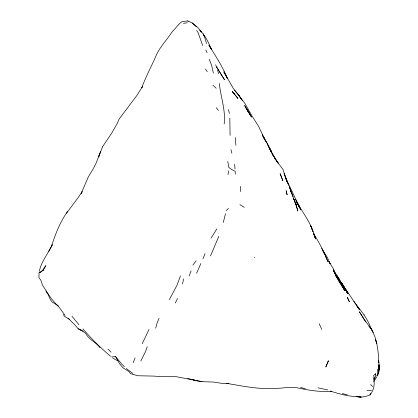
<?xml version="1.0" encoding="UTF-8"?>
<svg xmlns="http://www.w3.org/2000/svg" width="418" height="418" viewBox="0 0 418 418"><rect width="100%" height="100%" fill="white"/><g stroke="black" fill="none" stroke-linecap="round" stroke-linejoin="round"><path stroke-width="0.63" d="M39.344 271.407C41.131 261.569 48.096 253.653 52.334 244.77L48.77 251.317M378.771 371.027L378.159 374.303L377.099 376.2L377.532 372.647L377.229 369.34M378.797 362.876C378.556 353.748 377.611 344.416 374.549 335.706C370.891 328.835 368.728 321.149 363.911 314.932M224.168 123.947C225.861 110.247 220.594 96.976 219.356 83.443M374.878 376.691L374.46 379.857L375.291 376.649L375.301 373.525L375.129 374.794M228.014 174.63L228.693 170.774M39.073 272.332L38.958 277.662L40.927 280.384L42.511 285.186L51.189 298.483L56.143 304.205M182.494 283.953L183.638 278.905M225.506 213.65L223.311 222.486M155.695 328.13L157.079 323.14L159.039 318.307M100.503 151.661L98.627 156.959L102.572 146.723M147.251 346.705L145.349 351.946L140.788 361.053M356.167 396.499C360.724 397.701 365.713 396.834 369.909 394.921L370.458 393.432M99.845 153.537L96.041 163.234L93.689 167.958L88.188 177.19L81.139 193.555L82.184 191.653L78.349 197.38L66.488 213.217M218.833 236.337L210.473 255.936M203.007 258.742L204.982 253.627M180.487 275.859L176.83 285.593L169.332 299.649M189.129 275.985L191.11 270.88M51.32 246.646C55.328 234.367 59.946 222.115 67.554 211.529M133.164 362.735L135.119 357.902M200.849 263.507L196.638 273.262M376.66 377.015L373.786 381.66M175.273 302.977L177.577 298.473M142.188 343.732L149.017 329.494M43.273 270.294L45.787 265.613L42.871 270.07L39.574 272.771L43.273 270.294L42.871 270.07M211.127 238.093L216.811 228.907M376.811 375.928L377.412 374.909M378.013 373.891L378.609 372.866M142.679 86.249L141.838 87.66C145.642 77.09 150.955 67.256 155.522 57C159.033 47.751 166.359 40.818 171.532 32.567L179.395 23.753L181.736 21.726L187.677 20.9L192.301 23.006L198.236 27.881L201.288 31.893M142.632 86.317L136.806 95.586L119.135 119.041L117.014 123.827L111.731 133.123L102.614 146.64M369.909 394.921C374.157 390.093 375.249 383.306 373.143 377.302M373.264 376.352L374.486 374.497M192.928 265.096L196.115 260.832M226.096 210.63L228.562 208.457M124.397 366.706L121.366 363.697L115.425 356.314L114.286 356.779L111.679 356.862M183.57 23.345L187.369 22.744M331.417 391.201C320.616 392.131 309.858 390.469 299.319 388.254C291.184 386.117 282.782 388.588 274.521 388.332C258.35 389.539 242.409 385.981 226.546 383.348L228.996 383.426L223.447 383.557L212.997 382.015L202.207 381.681L176.396 376.717L159.728 376.618L154.383 376.116L137.835 375.745L130.62 373.708L128.984 371.644L122.683 367.568L119.407 363.456L115.425 356.314M367.025 390.276L371.503 390.736M356.288 396.457L361.215 397.1L356.591 396.661C347.525 396.254 338.888 393.74 330.283 391.107M196.852 380.761L202.025 381.644M327.728 389.926L318.129 387.826M191.825 379.554L197.547 380.876L187.797 378.494M68.113 318.192L74.441 324.488L78.171 328.846L81.526 330.257M342.389 393.568L347.295 394.817M300.464 387.423L305.433 388.782M78.171 328.846L83.229 331.145M254.249 257.368L254.619 257.54M69.362 319.284L64.137 316.16L63.593 314.514M112.583 357.928L117.96 360.98M239.937 204.653L244.258 207.359M58.473 305.96L52.13 301.984L50.521 299.873L47.96 294.162L46.299 292.156L45.98 290.975M79.258 329.118L85.554 333.193C88.7 339.473 95.905 342.112 99.965 347.734M132.741 373.352L126.346 368.545M187.677 20.9L188.11 21.266M110.634 356.288C100.654 347.954 91.453 338.768 82.978 328.909M192.301 23.006L196.209 26.679M213.002 85.183L216.19 88.229M107.975 349.119L111.052 352.144M56.341 304.398L59.053 307.183L65.062 315.376M78.924 324.718L71.974 316.269M356.867 306.284L359.647 309.931C351.956 298.426 344.098 287.051 336.673 275.42L339.578 279.339M211.524 49.664C208.65 42.62 205.322 35.493 199.799 30.112L201.361 32.196M224.947 74.101L223.792 71.802L233.228 88.282L244.749 103.162L252.075 116.058L258.653 126.44L264.531 138.928L263.188 136.373L267.233 143.484L273.811 156.807M234.399 90.042L239.655 96.427M269.443 147.815L273.111 155.151L277.808 162.764L276.084 160.345L282.949 169.405L287.03 181.605L284.073 173.569L288.707 185.237L287.03 181.302M368.953 326.197L371.999 329.985L364.214 319.409L359.386 311.755L365.781 322.038M216.258 107.724L218.447 110.504M321.599 248.376L327.503 257.739L330.298 263.889L328.762 261.501L332.953 268.006L335.894 275.201L333.569 270.357L336.605 276.549L335.121 273.957L339.181 280.253L337.603 278.069M370.75 384.419L372.475 386.629M276.084 160.345L278.242 163.119L272.306 153.96L272.802 154.853L268.602 146.546M353.827 301.467L364.277 315.062M203.702 35.321L204.872 36.888M241.155 98.685L238.516 95.085L242.372 100.498M333.287 269.741L338.261 277.578M232.303 91.411L234.242 94.134M274.412 157.947L275.081 158.908M347.875 293.3L341.449 282.861L348.001 293.556L344.678 288.279L346.919 291.79M338.658 280.452L340.184 282.761L335.581 275.499L344.631 290.656L341.981 285.426L343.35 288.086L339.489 281.706M205.494 69.022L207.26 71.687M341.464 283.425L337.974 277.913L341.736 283.832M344.307 287.897L347.619 292.903L342.77 284.653L339.411 280.494L341.757 283.859M216.545 66.927L224.466 79.739L216.545 66.927L215.599 64.769M250.011 114.25L246.05 108.069L251.526 117.108L244.64 105.498L248.501 111.909L247.038 109.464M313.568 233.719C319.258 242.503 324.096 251.84 327.895 261.59L325.319 255.92M296.096 200.844L299.591 207.474L297.062 202.808C303.829 213.911 311.943 224.618 315.01 237.497L314.284 235.115L315.809 238.997L313.798 234.362M272.306 153.96L273.957 156.593M297.062 202.808L300.009 207.579L295.427 199.229M196.685 30.347L198.158 32.766L202.652 45.562M335.121 273.957L337.295 277.557M370.343 327.649L373.352 332.676M346.156 290.458L346.449 290.944M225.239 74.618L226.128 76.17M262.311 134.951L267.463 143.944L271.726 152.523L270.023 148.965M267.358 144.304L267.98 145.422M265.644 141.315L262.243 134.962M296.534 201.978L300.85 210.003L285.646 177.927M210.698 48.446L208.89 45.045C215.489 55.975 222.768 66.702 227.449 78.615M333.778 271.407L334.855 273.45M313.709 233.996L314.911 236.274M345.728 289.763L347.264 292.72L345.89 290.076M323.668 252.566L324.441 254.087M296.09 200.896L298.107 204.883M322.403 250.042L323.161 251.552M205.781 49.993L207.129 52.689M268.805 146.65L271.219 151.473M324.248 253.621L324.723 254.609M226.42 76.693L226.901 77.722M319.19 323.704L321.808 329.494M203.221 33.9L204.496 36.758L206.555 43.561M291.602 192.933L290.348 190.033L296.691 206.34L294.967 202.046M285.599 177.932L286.314 179.62M209.272 59.319L211.644 65.433L213.342 73.046M291.863 193.649L289.261 186.757L293.034 196.418L292.95 196.131M210.709 47.673L211.179 48.828M294.742 201.486L293.624 198.503L295.939 204.496L297.825 210.918L295.939 204.496M217.621 70.229L218.567 73.814M230.966 149.649L231.891 153.291M227.753 161.489L228.876 167.487L231.201 169.227L235.209 171.338L235.297 174.165M228.5 109.636L229.346 113.445M235.951 145.265L235.235 137.527M234.602 164.337L235.068 168.992M378.943 364.815L378.739 372.271L379.084 370.186L378.943 364.815L378.995 370.155L379.152 368.012L378.98 362.599L378.504 360.285L378.572 362.74M229.822 118.08L230.072 135.333M240.507 186.344L240.695 191.611M327.884 362.03L325.826 367.014L328.443 360.765L327.884 362.03M237.879 98.418L232.695 91.882L237.879 98.418M349.286 301.665L347.332 297.282L349.286 301.665M281.356 176.678L280.144 173.679L282.777 180.654L281.356 176.678M311.865 228.75L310.684 225.673L312.915 231.567L311.865 228.75M376.54 342.671L375.421 339.468L376.832 343.528L376.54 342.671M287.093 194.746L286.147 190.749L287.093 194.746"/></g></svg>
